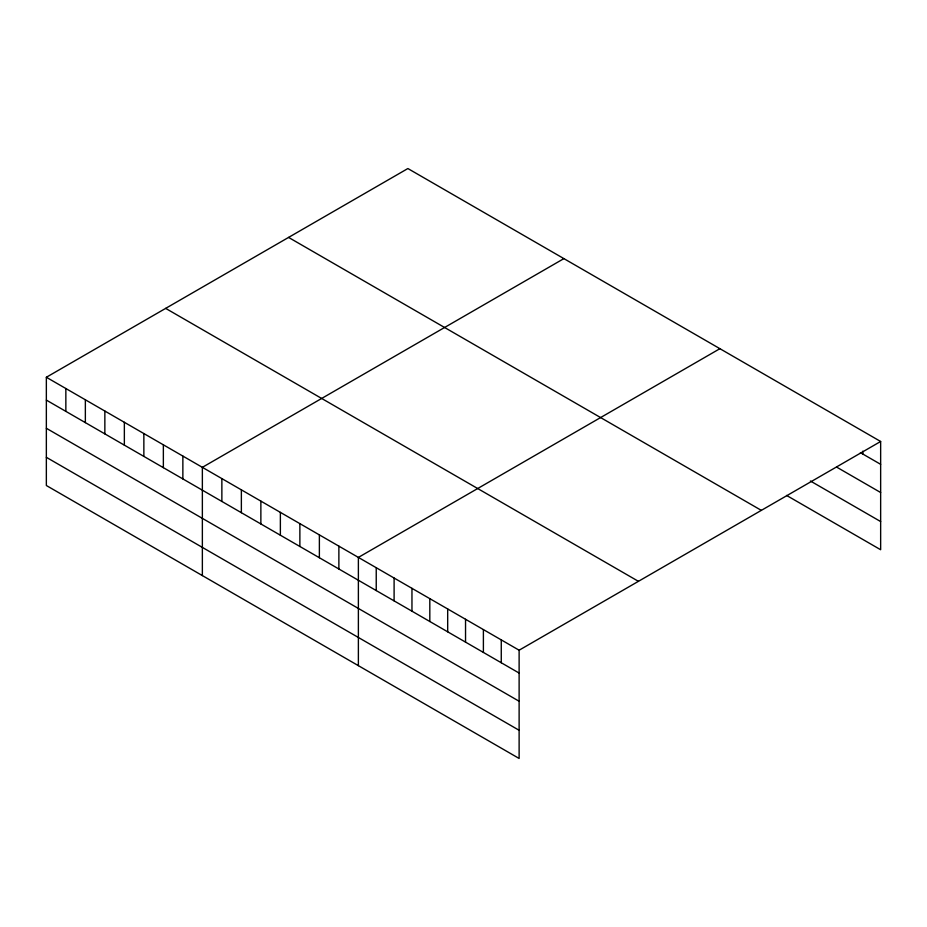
<?xml version="1.0" encoding="UTF-8"?>
<svg xmlns="http://www.w3.org/2000/svg" width="927" height="927" viewBox="0 0 927 927"><rect width="100%" height="100%" fill="white"/><g stroke="black" fill="none" stroke-linecap="round" stroke-linejoin="round"><path stroke-width="1.39" d="M46.35 377.266L519.12 650.209L519.12 758.46L46.35 485.516L46.35 377.266L407.88 168.54L880.65 441.484L880.65 549.734L786.583 495.424M563.894 258.61L202.364 467.335L202.364 575.586M719.908 348.679L358.378 557.417L358.378 665.656M519.12 650.209L880.65 441.484M860.407 452.643L880.65 464.323M836.594 467.081L880.65 492.515M810.395 480.997L880.65 521.553M288.575 237.416L761.345 510.371M165.655 308.378L638.425 581.333M46.35 400.105L519.12 673.06M46.35 428.286L519.12 701.241M46.35 457.324L519.12 730.279M862.794 451.159L862.794 454.021M501.264 639.908L501.264 662.747M483.396 629.595L483.396 652.434M465.539 619.282L465.539 642.121M447.683 608.969L447.683 631.808M429.815 598.657L429.815 621.496M411.959 588.344L411.959 611.183M394.102 578.031L394.102 600.87M376.235 567.718L376.235 590.569M338.876 546.154L338.876 568.993M319.375 534.891L319.375 557.73M299.873 523.639L299.873 546.478M280.371 512.376L280.371 535.215M260.869 501.113L260.869 523.952M241.368 489.862L241.368 512.701M221.866 478.599L221.866 501.437M182.862 456.084L182.862 478.923M163.361 444.821L163.361 467.66M143.859 433.558L143.859 456.397M124.357 422.295L124.357 445.145M104.855 411.043L104.855 433.882M85.354 399.78L85.354 422.619M65.852 388.517L65.852 411.368"/></g></svg>
